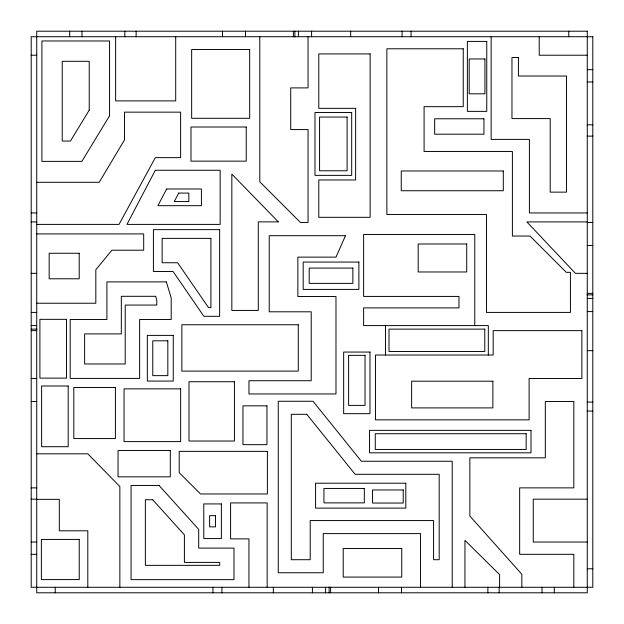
<?xml version="1.0" encoding="UTF-8"?>
<svg xmlns="http://www.w3.org/2000/svg" width="624" height="624" viewBox="0 0 624 624"><rect width="100%" height="100%" fill="white"/><g stroke="black" fill="none" stroke-linecap="round" stroke-linejoin="round"><path stroke-width="0.94" d="M31.2 55.224L36.722 55.224M587.278 55.224L539.214 55.224L539.214 36.722M587.278 69.677L592.8 69.677M587.278 81.962L592.8 81.962M587.278 124.831L592.8 124.831M587.278 136.133L592.8 136.133M36.722 182.302L99.193 182.302L124.527 139.877L124.527 112.148L180.617 112.148L180.617 157.646L155.329 157.646L119.028 224.398L36.722 224.398M31.2 212.948L36.722 212.948M587.278 212.948L529.402 212.948L529.402 139.402L491.15 139.402L491.15 36.722M31.2 221.91L36.722 221.91M587.278 221.91L526.874 221.91L575.422 273.335L587.278 273.335M587.278 222.518L592.8 222.518M36.722 233.922L143.692 233.922L143.692 250.208L111.891 250.208L95.823 269.732L95.823 303.233L36.722 303.233M587.278 245.489L592.8 245.489M31.2 273.335L36.722 273.335M587.278 293.366L592.8 293.366M586.981 294.871L592.8 294.871M587.278 298.405L592.8 298.405M587.278 311.587L592.8 311.587M31.2 312.413L36.722 312.413M31.2 325.595L36.722 325.595M31.2 329.129L37.019 329.129M31.2 330.634L36.722 330.634M587.278 350.665L592.8 350.665M31.2 378.511L36.722 378.511M31.2 401.482L36.722 401.482M587.278 402.09L592.8 402.09M587.278 411.052L592.8 411.052M36.722 453.804L87.805 453.804L119.855 486.548L119.855 587.278M31.2 487.867L36.722 487.867M31.2 499.169L36.722 499.169M587.278 499.169L533.247 499.169L533.247 542.038L587.278 542.038M36.722 499.356L59.311 499.356L59.311 530.806L87.805 530.806L87.805 587.278M31.2 542.038L36.722 542.038M31.2 554.323L36.722 554.323M587.278 568.776L592.8 568.776M573.823 587.278L573.823 554.323L519.659 554.323L519.659 487.867L573.823 487.867L573.823 401.482L545.329 401.482L545.329 457.829L469.856 457.829L469.856 516.04L521.836 574.244L521.836 587.278M568.776 31.2L568.776 36.722M554.323 587.278L554.323 592.8M542.038 587.278L542.038 592.8M499.606 587.278L499.606 574.61L464.95 540.345L464.95 587.278M499.169 587.278L499.169 592.8M488.319 355.025L488.319 325.595L363.613 325.595L363.613 307.889L458.983 307.889L458.983 296.423L363.613 296.423L363.613 234.468L474.77 234.468L474.77 325.595M487.867 587.278L487.867 592.8M452.221 587.278L452.221 461.253L361.343 461.253L313.045 401.271L278.257 401.271L278.257 572.754L323.248 572.754L323.248 533.606L420.537 533.606L420.537 587.278M411.052 31.2L411.052 36.722M402.09 31.2L402.09 36.722M401.482 587.278L401.482 592.8M385.476 325.595L385.476 355.025M378.511 587.278L378.511 592.8M350.665 31.2L350.665 36.722M330.634 587.278L330.634 592.8M329.129 586.981L329.129 592.8M325.595 587.278L325.595 592.8M312.413 587.278L312.413 592.8M311.587 31.2L311.587 36.722M308.053 36.722L308.053 87.898L290.722 87.898L290.722 129.581L308.053 129.581L308.053 222.448L300.44 222.448L259.795 181.795L259.795 36.722M298.405 31.2L298.405 36.722M294.871 31.2L294.871 37.019M293.366 31.2L293.366 36.722M273.335 587.278L273.335 592.8M267.166 587.278L267.166 502.921L230.591 502.921L230.591 538.863L248.945 538.863L248.945 587.278M245.489 31.2L245.489 36.722M222.518 31.2L222.518 36.722M221.91 587.278L221.91 592.8M212.948 587.278L212.948 592.8M175.703 36.722L175.703 100.893L115.635 100.893L115.635 36.722M136.133 31.2L136.133 36.722M124.831 31.2L124.831 36.722M81.962 31.2L81.962 36.722M69.677 31.2L69.677 36.722M55.224 587.278L55.224 592.8M345.485 235.693L335.985 257.127L297.866 257.127L297.866 296.525L335.985 296.525L335.985 393.947L248.96 393.947L248.96 380.726L311.212 380.726L311.212 311.805L269.24 311.805L269.24 235.693L345.485 235.693M155.329 170.258L126.961 224.398L220.147 224.398L220.147 170.258L155.329 170.258M166.655 188.986L157.911 205.678L201.427 205.678L201.427 188.986L166.655 188.986M178.714 193.089L174.268 201.568L188.846 201.568L188.846 193.089L178.714 193.089M89.232 110.113L70.434 141.047L62.244 141.047L62.244 61.308L89.232 61.308L89.232 110.113M109.559 115.807L81.869 161.374L41.917 161.374L41.917 40.973L109.559 40.973L109.559 115.807M587.278 31.2L36.722 31.2L36.722 592.8L587.278 592.8L587.278 31.2M592.8 36.722L31.2 36.722L31.2 587.278L592.8 587.278L592.8 36.722M486.759 41.41L467.376 41.41L467.376 111.368L486.759 111.368L486.759 41.41M463.234 48.781L386.864 48.781L386.864 214.484L486.47 214.484L486.47 312.413L570.414 312.413L570.414 272.329L566.303 272.329L530.018 236.044L512.398 236.044L512.398 151.46L424.086 151.46L424.086 106.665L463.234 106.665L463.234 48.781M249.67 49.483L191.654 49.483L191.654 118.287L249.67 118.287L249.67 49.483M370.126 53.921L318.786 53.921L318.786 108.342L355.625 108.342L355.625 179.962L318.786 179.962L318.786 217.316L370.126 217.316L370.126 53.921M518.404 57.525L511.961 57.525L511.961 118.591L550.204 118.591L550.204 192.137L566.475 192.137L566.475 76.027L518.404 76.027L518.404 57.525M484.934 58.968L469.209 58.968L469.209 93.811L484.934 93.811L484.934 58.968M351.686 112.476L314.98 112.476L314.98 175.367L351.686 175.367L351.686 112.476M347.1 117.062L319.566 117.062L319.566 170.781L347.1 170.781L347.1 117.062M483.943 118.794L434.655 118.794L434.655 134.199L483.943 134.199L483.943 118.794M246.23 127.007L190.983 127.007L190.983 161.148L246.23 161.148L246.23 127.007M503.295 170.976L401.248 170.976L401.248 190.741L503.295 190.741L503.295 170.976M278.304 221.871L258.281 221.871L258.281 310.432L231.839 310.432L231.839 174.119L278.304 221.871M219.64 229.64L153.41 229.64L153.41 271.487L173.043 271.487L203.892 316.321L219.64 316.321L219.64 229.64M210.904 238.376L162.139 238.376L162.139 262.751L177.637 262.751L208.486 307.585L210.904 307.585L210.904 238.376M466.713 243.984L418.189 243.984L418.189 271.97L466.713 271.97L466.713 243.984M79.201 253.258L49.163 253.258L49.163 278.795L79.201 278.795L79.201 253.258M358.886 262.064L303.178 262.064L303.178 289.403L358.886 289.403L358.886 262.064M352.864 268.086L309.2 268.086L309.2 283.382L352.864 283.382L352.864 268.086M166.335 281.884L106.907 281.884L106.907 319.488L70.192 319.488L70.192 378.401L139.636 378.401L139.636 319.488L171.21 319.488L171.21 297.929L166.335 281.884M155.641 296.306L121.329 296.306L121.329 333.91L84.622 333.91L84.622 363.979L125.213 363.979L125.213 305.066L156.788 305.066L156.788 300.074L155.641 296.306M66.472 319.34L39.905 319.34L39.905 378.121L66.472 378.121L66.472 319.34M298.272 324.761L181.857 324.761L181.857 371.101L298.272 371.101L298.272 324.761M484.786 329.129L389.002 329.129L389.002 351.491L484.786 351.491L484.786 329.129M581.872 330.634L493.178 330.634L493.178 355.025L375.476 355.025L375.476 419.843L529.121 419.843L529.121 378.511L581.872 378.511L581.872 330.634M173.261 335.384L147.334 335.384L147.334 381.077L173.261 381.077L173.261 335.384M167.825 340.821L152.771 340.821L152.771 375.64L167.825 375.64L167.825 340.821M369.97 352.061L343.66 352.061L343.66 413.665L369.97 413.665L369.97 352.061M365.032 355.329L348.605 355.329L348.605 405.389L365.032 405.389L365.032 355.329M492.874 381.202L411.629 381.202L411.629 407.901L492.874 407.901L492.874 381.202M234.445 381.724L189.002 381.724L189.002 441.028L234.445 441.028L234.445 381.724M68.188 385.999L41.621 385.999L41.621 446.714L68.188 446.714L68.188 385.999M115.401 387.481L73.811 387.481L73.811 438.563L115.401 438.563L115.401 387.481M180.64 388.853L124.043 388.853L124.043 441.613L180.64 441.613L180.64 388.853M266.955 405.834L242.954 405.834L242.954 444.67L266.955 444.67L266.955 405.834M306.797 414.313L291.299 414.313L291.299 559.712L310.214 559.712L310.214 520.564L433.579 520.564L433.579 559.712L439.179 559.712L439.179 474.295L355.103 474.295L306.797 414.313M531.001 430.357L369.533 430.357L369.533 452.813L531.001 452.813L531.001 430.357M526.157 433.727L375.274 433.727L375.274 449.444L526.157 449.444L526.157 433.727M170.297 450.528L118.053 450.528L118.053 476.837L170.297 476.837L170.297 450.528M267.392 451.363L179.213 451.363L179.213 472.672L200.522 493.974L267.392 493.974L267.392 451.363M405.811 483.21L315.572 483.21L315.572 508.115L405.811 508.115L405.811 483.21M159.042 485.441L131.063 485.441L131.063 579.649L233.992 579.649L233.992 548.098L198.697 548.098L198.697 529.363L159.042 485.441M364.322 488.452L323.942 488.452L323.942 502.874L364.322 502.874L364.322 488.452M403.221 489.957L372.544 489.957L372.544 503.045L403.221 503.045L403.221 489.957M152.693 499.73L145.361 499.73L145.361 565.352L219.695 565.352L219.695 562.396L184.4 562.396L184.4 534.854L152.693 499.73M221.364 503.927L203.775 503.927L203.775 538.582L221.364 538.582L221.364 503.927M215.506 515.65L209.633 515.65L209.633 526.851L215.506 526.851L215.506 515.65M79.232 539.417L41.371 539.417L41.371 579.587L79.232 579.587L79.232 539.417M401.747 548.457L343.216 548.457L343.216 577.075L401.747 577.075L401.747 548.457"/></g></svg>
